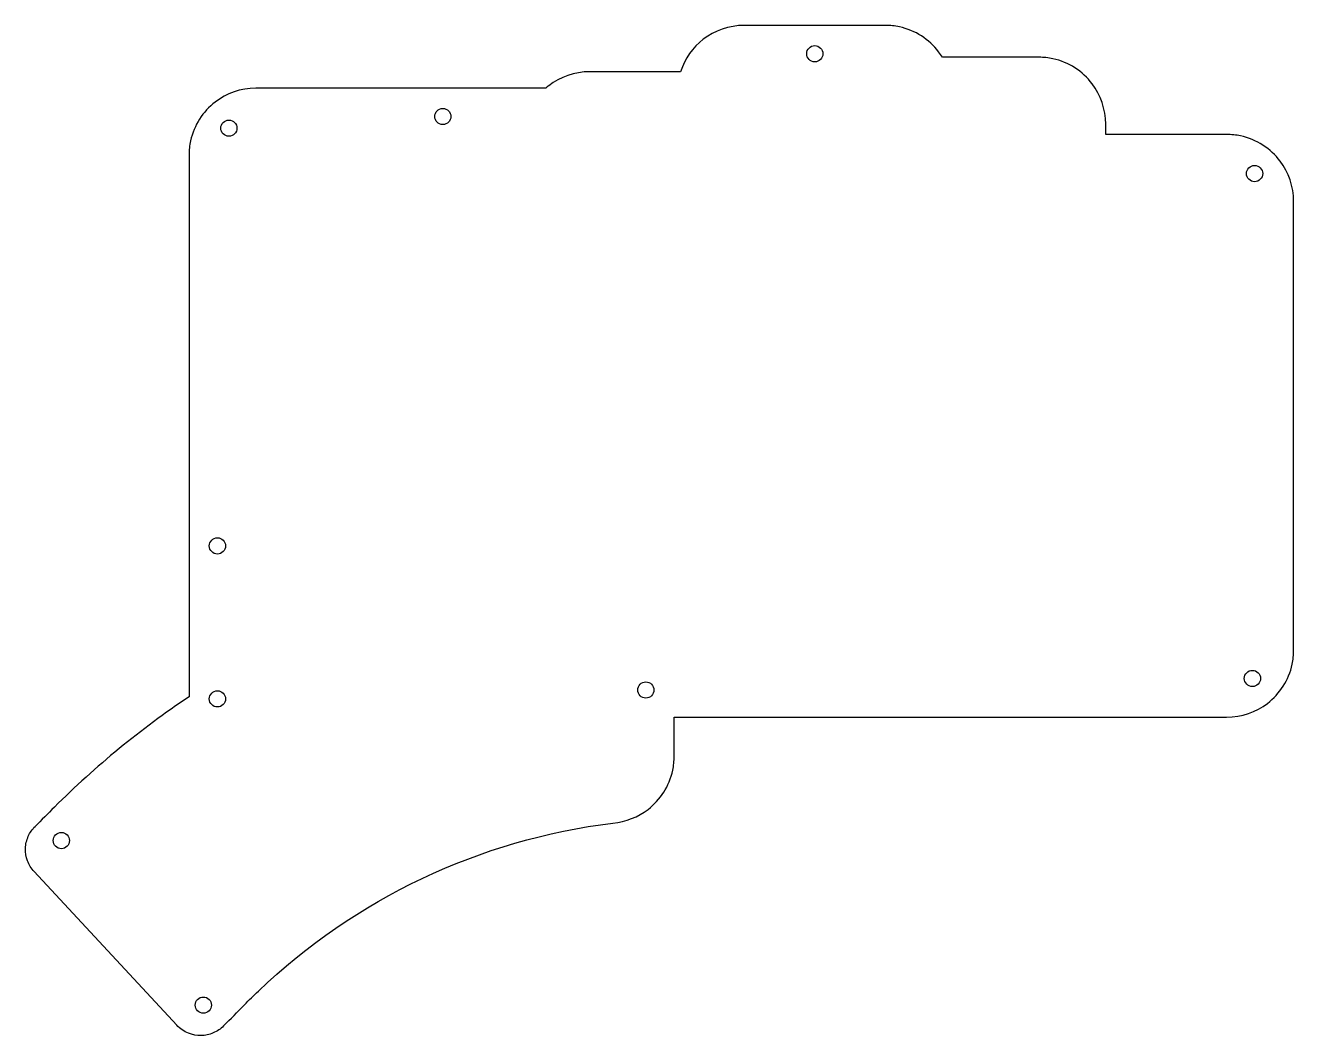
# Model space of a CAD drawing. Header units: millimetres. Extents: x -9 to 148, y -116 to 9.
import ezdxf

# ---------------------------------------------------------------- set-up
doc = ezdxf.new("R2010")
doc.units = ezdxf.units.MM
doc.layers.get('0').update_dxf_attribs({"linetype": 'CONTINUOUS'})

msp = doc.modelspace()

# ---------------------------------------------------------------- linework, layer by layer
for p, q in [((97.24, 8.51), (79.81, 8.51)), ((97.24, 8.51), (79.81, 8.51)), ((116.16, 4.58), (104.26, 4.58)), ((116.16, 4.58), (104.26, 4.58)), ((71.97, 2.8), (60.76, 2.8)), ((71.97, 2.8), (60.76, 2.8)), ((32.2, 0.77), (19.59, 0.77)), ((32.2, 0.77), (19.59, 0.77)), ((55.35, 0.77), (32.2, 0.77)), ((55.35, 0.77), (32.2, 0.77)), ((124.41, -4.95), (124.41, -3.68)), ((124.41, -4.95), (124.41, -3.68)), ((135.32, -4.95), (124.41, -4.95)), ((135.32, -4.95), (124.41, -4.95)), ((139.34, -4.95), (135.32, -4.95)), ((139.34, -4.95), (135.32, -4.95)), ((11.34, -7.49), (11.34, -74.31)), ((11.34, -7.49), (11.34, -74.31)), ((147.58, -68.58), (147.58, -13.21)), ((147.58, -68.58), (147.58, -13.21)), ((71.18, -81.02), (71.18, -76.84)), ((71.18, -76.84), (74.49, -76.84)), ((71.18, -81.02), (71.18, -76.84)), ((71.18, -76.84), (74.49, -76.84)), ((74.49, -76.84), (135.32, -76.84)), ((74.49, -76.84), (135.32, -76.84)), ((135.32, -76.84), (139.32, -76.84)), ((135.32, -76.84), (139.32, -76.84)), ((71.18, -81.65), (71.18, -81.02)), ((71.18, -81.65), (71.18, -81.02)), ((-7.77, -95.88), (9.82, -114.84)), ((-7.77, -95.88), (9.82, -114.84))]:
    msp.add_line(p, q)
for centre in [(88.52, 5.01), (88.52, 5.01), (42.64, -2.73), (42.64, -2.73), (16.25, -4.17), (16.25, -4.17), (142.77, -9.77), (142.77, -9.77), (14.84, -55.71), (14.84, -55.71), (142.5, -72.06), (142.5, -72.06), (67.68, -73.48), (67.68, -73.48), (14.84, -74.58), (14.84, -74.58), (-4.41, -92.06), (-4.41, -92.06), (13.1, -112.36), (13.1, -112.36)]:
    msp.add_circle(centre, 1)
for points, knots in [([(79.81, 8.51), (79.81, 8.51), (79.81, 8.51), (79.81, 8.51), (79.81, 8.51), (79.81, 8.51), (79.81, 8.51), (77.95, 8.51), (76.16, 7.86), (74.77, 6.79), (73.48, 5.79), (72.49, 4.41), (71.97, 2.8)], [-0.0057015, -0.0057015, -0.0057015, -0.0057015, -0.0028508, -0.0028508, -0.0028508, 0, 0, 0, 0.4165632, 0.4165632, 0.4165632, 0.8054073, 0.8054073, 0.8054073, 0.8054073]), ([(79.81, 8.51), (79.81, 8.51), (79.81, 8.51), (79.81, 8.51), (79.81, 8.51), (79.81, 8.51), (79.81, 8.51), (77.95, 8.51), (76.16, 7.86), (74.77, 6.79), (73.48, 5.79), (72.49, 4.41), (71.97, 2.8)], [-0.0057015, -0.0057015, -0.0057015, -0.0057015, -0.0028508, -0.0028508, -0.0028508, 0, 0, 0, 0.4165632, 0.4165632, 0.4165632, 0.8054073, 0.8054073, 0.8054073, 0.8054073]), ([(104.26, 4.58), (104.12, 4.81), (103.97, 5.03), (103.8, 5.25), (102.63, 6.79), (100.93, 7.9), (98.96, 8.33), (98.4, 8.45), (97.82, 8.51), (97.24, 8.51), (97.24, 8.51), (97.24, 8.51), (97.24, 8.51), (97.24, 8.51), (97.24, 8.51), (97.24, 8.51)], [0.3468553, 0.3468553, 0.3468553, 0.3468553, 0.4110736, 0.4110736, 0.4110736, 0.869731, 0.869731, 0.869731, 1, 1, 1, 1.0028504, 1.0028504, 1.0028504, 1.0057009, 1.0057009, 1.0057009, 1.0057009]), ([(104.26, 4.58), (104.12, 4.81), (103.97, 5.03), (103.8, 5.25), (102.63, 6.79), (100.93, 7.9), (98.96, 8.33), (98.4, 8.45), (97.82, 8.51), (97.24, 8.51), (97.24, 8.51), (97.24, 8.51), (97.24, 8.51), (97.24, 8.51), (97.24, 8.51), (97.24, 8.51)], [0.3468553, 0.3468553, 0.3468553, 0.3468553, 0.4110736, 0.4110736, 0.4110736, 0.869731, 0.869731, 0.869731, 1, 1, 1, 1.0028504, 1.0028504, 1.0028504, 1.0057009, 1.0057009, 1.0057009, 1.0057009]), ([(124.41, -3.68), (124.41, -1.84), (123.77, -0.07), (122.73, 1.31), (121.56, 2.85), (119.86, 3.97), (117.89, 4.39), (117.33, 4.51), (116.75, 4.58), (116.17, 4.58), (116.16, 4.58), (116.16, 4.58), (116.16, 4.58), (116.16, 4.58), (116.16, 4.58), (116.16, 4.58)], [0.000219, 0.000219, 0.000219, 0.000219, 0.411083, 0.411083, 0.411083, 0.869727, 0.869727, 0.869727, 1, 1, 1, 1.00284, 1.00284, 1.00284, 1.00568, 1.00568, 1.00568, 1.00568]), ([(124.41, -3.68), (124.41, -1.84), (123.77, -0.07), (122.73, 1.31), (121.56, 2.85), (119.86, 3.97), (117.89, 4.39), (117.33, 4.51), (116.75, 4.58), (116.17, 4.58), (116.16, 4.58), (116.16, 4.58), (116.16, 4.58), (116.16, 4.58), (116.16, 4.58), (116.16, 4.58)], [0.000219, 0.000219, 0.000219, 0.000219, 0.411083, 0.411083, 0.411083, 0.869727, 0.869727, 0.869727, 1, 1, 1, 1.00284, 1.00284, 1.00284, 1.00568, 1.00568, 1.00568, 1.00568]), ([(60.76, 2.8), (60.76, 2.8), (60.76, 2.8), (60.76, 2.8), (60.76, 2.8), (60.76, 2.8), (60.76, 2.8), (58.9, 2.79), (57.11, 2.14), (55.72, 1.07), (55.59, 0.97), (55.47, 0.87), (55.35, 0.77)], [-0.0056802, -0.0056802, -0.0056802, -0.0056802, -0.0028401, -0.0028401, -0.0028401, 0, 0, 0, 0.4165532, 0.4165532, 0.4165532, 0.4547085, 0.4547085, 0.4547085, 0.4547085]), ([(60.76, 2.8), (60.76, 2.8), (60.76, 2.8), (60.76, 2.8), (60.76, 2.8), (60.76, 2.8), (60.76, 2.8), (58.9, 2.79), (57.11, 2.14), (55.72, 1.07), (55.59, 0.97), (55.47, 0.87), (55.35, 0.77)], [-0.0056802, -0.0056802, -0.0056802, -0.0056802, -0.0028401, -0.0028401, -0.0028401, 0, 0, 0, 0.4165532, 0.4165532, 0.4165532, 0.4547085, 0.4547085, 0.4547085, 0.4547085]), ([(19.59, 0.77), (19.59, 0.77), (19.58, 0.77), (19.58, 0.77), (19.58, 0.77), (19.58, 0.77), (19.58, 0.77), (17.72, 0.76), (15.94, 0.11), (14.56, -0.95), (13.05, -2.11), (11.95, -3.79), (11.53, -5.73), (11.4, -6.3), (11.34, -6.89), (11.34, -7.49)], [-0.005492, -0.005492, -0.005492, -0.005492, -0.002746, -0.002746, -0.002746, 0, 0, 0, 0.415346, 0.415346, 0.415346, 0.867563, 0.867563, 0.867563, 1, 1, 1, 1]), ([(19.59, 0.77), (19.59, 0.77), (19.58, 0.77), (19.58, 0.77), (19.58, 0.77), (19.58, 0.77), (19.58, 0.77), (17.72, 0.76), (15.94, 0.11), (14.56, -0.95), (13.05, -2.11), (11.95, -3.79), (11.53, -5.73), (11.4, -6.3), (11.34, -6.89), (11.34, -7.49)], [-0.005492, -0.005492, -0.005492, -0.005492, -0.002746, -0.002746, -0.002746, 0, 0, 0, 0.415346, 0.415346, 0.415346, 0.867563, 0.867563, 0.867563, 1, 1, 1, 1]), ([(147.58, -13.21), (147.59, -11.38), (146.96, -9.61), (145.92, -8.24), (144.75, -6.68), (143.03, -5.55), (141.04, -5.13), (140.48, -5.01), (139.91, -4.95), (139.34, -4.95), (139.34, -4.95), (139.34, -4.95), (139.34, -4.95), (139.34, -4.95), (139.34, -4.95), (139.34, -4.95)], [0.001515, 0.001515, 0.001515, 0.001515, 0.408676, 0.408676, 0.408676, 0.871477, 0.871477, 0.871477, 1, 1, 1, 1.002539, 1.002539, 1.002539, 1.005078, 1.005078, 1.005078, 1.005078]), ([(147.58, -13.21), (147.59, -11.38), (146.96, -9.61), (145.92, -8.24), (144.75, -6.68), (143.03, -5.55), (141.04, -5.13), (140.48, -5.01), (139.91, -4.95), (139.34, -4.95), (139.34, -4.95), (139.34, -4.95), (139.34, -4.95), (139.34, -4.95), (139.34, -4.95), (139.34, -4.95)], [0.001515, 0.001515, 0.001515, 0.001515, 0.408676, 0.408676, 0.408676, 0.871477, 0.871477, 0.871477, 1, 1, 1, 1.002539, 1.002539, 1.002539, 1.005078, 1.005078, 1.005078, 1.005078]), ([(139.32, -76.84), (141.17, -76.84), (142.96, -76.2), (144.36, -75.14), (145.88, -73.96), (146.99, -72.26), (147.41, -70.3), (147.52, -69.74), (147.58, -69.16), (147.58, -68.58)], [0.0012034, 0.0012034, 0.0012034, 0.0012034, 0.4149782, 0.4149782, 0.4149782, 0.8692788, 0.8692788, 0.8692788, 0.9984868, 0.9984868, 0.9984868, 0.9984868]), ([(139.32, -76.84), (141.17, -76.84), (142.96, -76.2), (144.36, -75.14), (145.88, -73.96), (146.99, -72.26), (147.41, -70.3), (147.52, -69.74), (147.58, -69.16), (147.58, -68.58)], [0.0012034, 0.0012034, 0.0012034, 0.0012034, 0.4149782, 0.4149782, 0.4149782, 0.8692788, 0.8692788, 0.8692788, 0.9984868, 0.9984868, 0.9984868, 0.9984868]), ([(11.34, -74.31), (5.37, -78.3), (-0.19, -82.87), (-5.27, -87.94), (-6.07, -88.74), (-6.87, -89.53), (-7.66, -90.33)], [0.1644168, 0.1644168, 0.1644168, 0.1644168, 1, 1, 1, 1.1403054, 1.1403054, 1.1403054, 1.1403054]), ([(11.34, -74.31), (5.37, -78.3), (-0.19, -82.87), (-5.27, -87.94), (-6.07, -88.74), (-6.87, -89.53), (-7.66, -90.33)], [0.1644168, 0.1644168, 0.1644168, 0.1644168, 1, 1, 1, 1.1403054, 1.1403054, 1.1403054, 1.1403054]), ([(63.62, -89.9), (65.22, -89.76), (66.74, -89.15), (67.96, -88.21), (69.48, -87.04), (70.58, -85.34), (71, -83.38), (71.12, -82.82), (71.18, -82.24), (71.18, -81.65)], [0.0522724, 0.0522724, 0.0522724, 0.0522724, 0.4151405, 0.4151405, 0.4151405, 0.8693581, 0.8693581, 0.8693581, 1, 1, 1, 1]), ([(63.62, -89.9), (65.22, -89.76), (66.74, -89.15), (67.96, -88.21), (69.48, -87.04), (70.58, -85.34), (71, -83.38), (71.12, -82.82), (71.18, -82.24), (71.18, -81.65)], [0.0522724, 0.0522724, 0.0522724, 0.0522724, 0.4151405, 0.4151405, 0.4151405, 0.8693581, 0.8693581, 0.8693581, 1, 1, 1, 1]), ([(-7.77, -95.88), (-8.12, -95.5), (-8.4, -95.05), (-8.77, -94.07), (-8.85, -93.56), (-8.82, -92.51), (-8.7, -92), (-8.29, -91.08), (-8.01, -90.67), (-7.66, -90.33)], [0, 0, 0, 0, 0.1562578, 0.1562578, 0.3125156, 0.3125156, 0.4687734, 0.4687734, 0.6155991, 0.6155991, 0.6155991, 0.6155991]), ([(-7.77, -95.88), (-8.12, -95.5), (-8.4, -95.05), (-8.77, -94.07), (-8.85, -93.56), (-8.82, -92.51), (-8.7, -92), (-8.29, -91.08), (-8.01, -90.67), (-7.66, -90.33)], [0, 0, 0, 0, 0.1562578, 0.1562578, 0.3125156, 0.3125156, 0.4687734, 0.4687734, 0.6155991, 0.6155991, 0.6155991, 0.6155991]), ([(15.6, -114.93), (16.46, -114.06), (17.31, -113.19), (18.17, -112.32), (18.74, -111.74), (19.31, -111.18), (19.89, -110.62)], [-1.384292, -1.384292, -1.384292, -1.384292, 0, 0, 0, 1, 1, 1, 1]), ([(15.6, -114.93), (16.46, -114.06), (17.31, -113.19), (18.17, -112.32), (18.74, -111.74), (19.31, -111.18), (19.89, -110.62)], [-1.384292, -1.384292, -1.384292, -1.384292, 0, 0, 0, 1, 1, 1, 1]), ([(15.6, -114.93), (15.24, -115.3), (14.8, -115.59), (13.84, -116), (13.33, -116.11), (12.29, -116.13), (11.77, -116.03), (11.01, -115.73), (10.74, -115.59), (10.25, -115.25), (10.02, -115.06), (9.82, -114.84)], [0, 0, 0, 0, 0.1562578, 0.1562578, 0.3125156, 0.3125156, 0.4687734, 0.4687734, 0.5583742, 0.5583742, 0.6479751, 0.6479751, 0.6479751, 0.6479751]), ([(15.6, -114.93), (15.24, -115.3), (14.8, -115.59), (13.84, -116), (13.33, -116.11), (12.29, -116.13), (11.77, -116.03), (11.01, -115.73), (10.74, -115.59), (10.25, -115.25), (10.02, -115.06), (9.82, -114.84)], [0, 0, 0, 0, 0.1562578, 0.1562578, 0.3125156, 0.3125156, 0.4687734, 0.4687734, 0.5583742, 0.5583742, 0.6479751, 0.6479751, 0.6479751, 0.6479751])]:
    msp.add_open_spline(points, degree=3, knots=knots)
msp.add_open_spline([(19.89, -110.62), (31.86, -99.2), (47.19, -91.93), (63.62, -89.9)], degree=3)
msp.add_open_spline([(19.89, -110.62), (31.86, -99.2), (47.19, -91.93), (63.62, -89.9)], degree=3)

doc.saveas('drawing.dxf')
